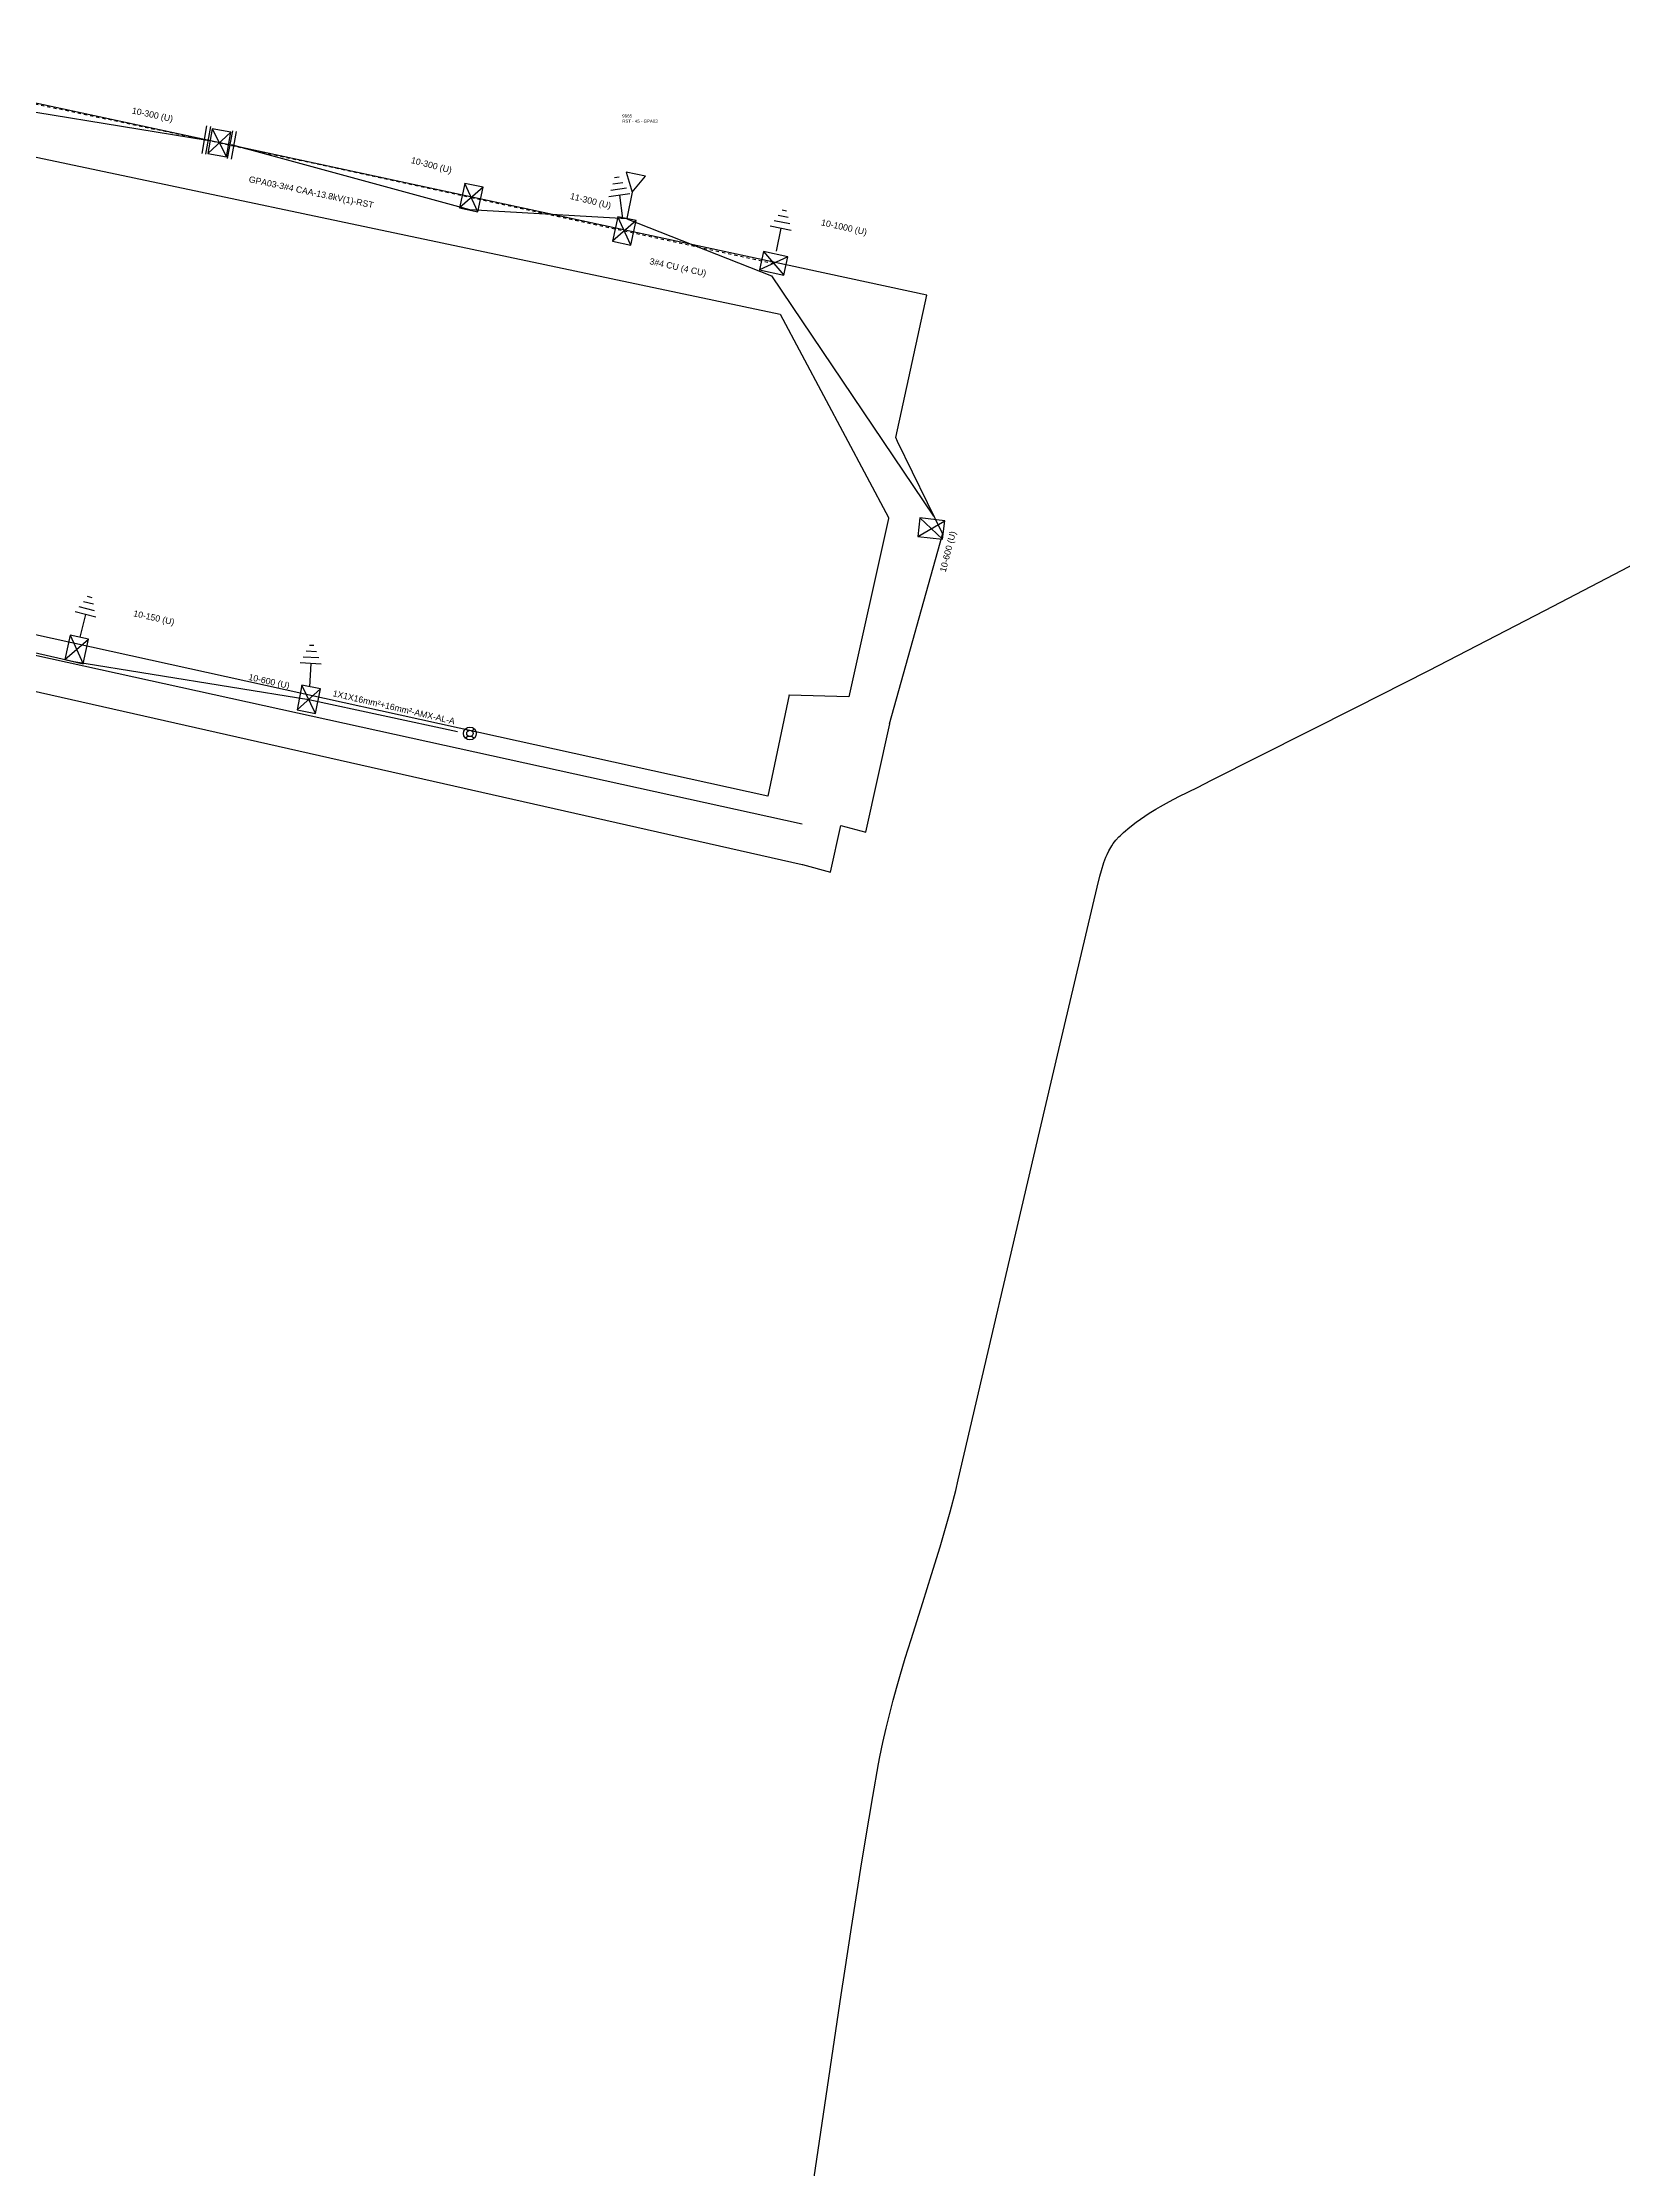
# Model space of a CAD drawing. Header units: millimetres. Extents: x 642261 to 742091, y 6812581 to 6930561.
# Drawn here: x 733118.6 to 733371.2, y 6903155 to 6903494.7 of the extents above; entities that cross this region are included whole.
import ezdxf

# ---------------------------------------------------------------- set-up
doc = ezdxf.new("R2010")
doc.units = ezdxf.units.MM
doc.linetypes.add('DASHED', pattern=[1, 0.5, -0.5])
for name, color, linetype in [('aterramento', 7, 'Continuous'), ('Block', 10, 'Continuous'), ('LimiteAreaMunicipio', 10, 'Continuous'), ('LimiteRegional', 10, 'Continuous'), ('Poste', 10, 'Continuous'), ('SeccionamentoSecundarioAereo', 10, 'Continuous'), ('SegmentoLogradouro', 10, 'Continuous'), ('TrafoDistAereo', 10, 'Continuous'), ('TrechoPrimarioAereo', 10, 'Continuous'), ('TrechoSecundarioAereo', 10, 'Continuous')]:
    doc.layers.add(name, color=color, linetype=linetype)

# ---------------------------------------------------------------- blocks, each defined once
blk = doc.blocks.new('compartilhadora_AUTOCAD_OD_1_FMEBLOCK2')
at = {"layer": 'LimiteAreaMunicipio', "color": 7, "linetype": 'Continuous'}
blk.add_lwpolyline([(3360.48415, 6022.5186), (3370.86615, 6092.6607), (3371.42715, 6096.4196), (3372.49315, 6103.4026), (3374.15315, 6113.8677), (3375.31615, 6120.8356), (3375.91815, 6124.3176), (3376.85315, 6129.5346), (3377.06915, 6130.6776), (3377.53715, 6132.9556), (3378.04915, 6135.2226), (3378.41315, 6136.7275), (3379.18815, 6139.7278), (3379.80515, 6141.9697), (3380.23215, 6143.4597), (3381.11615, 6146.4335), (3382.03015, 6149.4006), (3383.90715, 6155.3226), (3385.31715, 6159.7647), (3386.68915, 6164.2166), (3387.34915, 6166.4487), (3388.29415, 6169.8076), (3389.17215, 6173.1846), (3389.58115, 6174.8797), (3402.60715, 6230.6906), (3405.65415, 6243.6596), (3411.79315, 6269.5906), (3412.21515, 6271.3436), (3412.44725, 6272.2216), (3412.85215, 6273.5197), (3413.17315, 6274.3645), (3413.35315, 6274.7776), (3413.65015, 6275.3846), (3414.10415, 6276.1627), (3414.35815, 6276.5377), (3414.77815, 6277.0797), (3415.24715, 6277.5946), (3415.50215, 6277.8407), (3415.99515, 6278.2877), (3416.99715, 6279.1368), (3418.01815, 6279.9296), (3418.70915, 6280.4296), (3420.11115, 6281.3706), (3421.18025, 6282.0307), (3421.89915, 6282.4527), (3423.35215, 6283.2596), (3424.82215, 6284.0296), (3427.79615, 6285.5136), (3430.04015, 6286.6326), (3437.75915, 6290.5316), (3453.20615, 6298.2946), (3460.91715, 6302.2016), (3464.76615, 6304.1696), (3470.95815, 6307.3576), (3483.32315, 6313.7686), (3495.66615, 6320.2217), (3503.88615, 6324.5426)], dxfattribs=at)
blk = doc.blocks.new('tfd_pod_ce')
at = {"color": 0, "linetype": 'ByBlock', "lineweight": -2}
blk.add_line((6.32, 0), (2, 0), dxfattribs=at)
blk.add_lwpolyline([(6.32, 0), (9.26, -1.59), (9.26, 1.59)], close=True, dxfattribs=at)
blk = doc.blocks.new('atr_aterra')
at = {"color": 0, "linetype": 'ByBlock', "lineweight": -2}
for p, q in [((5.74, 0), (2, 0)), ((5.74, -1.7), (5.74, 1.7)), ((6.7, -1.26), (6.7, 1.26)), ((7.66, -0.81), (7.66, 0.81)), ((8.62, -0.37), (8.62, 0.37))]:
    blk.add_line(p, q, dxfattribs=at)
blk = doc.blocks.new('pod_con_dtt')
at = {"color": 0, "linetype": 'ByBlock', "lineweight": -2}
for p, q in [((-1.5, -2), (1.5, 2)), ((-1.5, 2), (1.5, -2))]:
    blk.add_line(p, q, dxfattribs=at)
blk.add_lwpolyline([(-1.5, -2), (1.5, -2), (1.5, 2), (-1.5, 2)], close=True, dxfattribs=at)
blk = doc.blocks.new('pod_con_orna')
at = {"color": 0}
for p, q in [((-0.32, 0.41), (-0.7, 0.75)), ((0.35, 0.43), (0.71, 0.74)), ((-0.26, -0.42), (-0.68, -0.77)), ((0.3, -0.42), (0.69, -0.76))]:
    blk.add_line(p, q, dxfattribs=at)
for centre, radius in [((0, 0), 1.02), ((0.02, 0.02), 0.521), ((0, 0), 5.933402917362747e-17), ((0, 0), 5.933402917362747e-17)]:
    blk.add_circle(centre, radius, dxfattribs=at)
blk = doc.blocks.new('sto_simples')
at = {"color": 0, "linetype": 'ByBlock', "lineweight": -2}
for p, q in [((2.25, 0.32), (-2.25, 0.32)), ((2.25, -0.32), (-2.25, -0.32))]:
    blk.add_line(p, q, dxfattribs=at)

msp = doc.modelspace()

# ---------------------------------------------------------------- linework, layer by layer
at = {"layer": 'Block', "color": 7, "linetype": 'Continuous', "flags": 128}
for points in [[(733259.92, 6903454.38), (733072.46, 6903494.71)], [(733259.92, 6903454.38), (733072.46, 6903494.71)], [(733073.33, 6903485.71), (733236.47, 6903451.34)], [(733073.33, 6903485.71), (733236.47, 6903451.34)], [(733244.48, 6903362.18), (733246.14, 6903369.62), (733246.14, 6903369.64), (733250.15, 6903368.6), (733250.13, 6903368.57), (733253.97, 6903385.87), (733253.96, 6903385.88), (733262.38, 6903416.12), (733262.43, 6903416.29), (733255.2, 6903431), (733254.94, 6903431.62), (733259.92, 6903454.38)], [(733244.48, 6903362.18), (733246.14, 6903369.62), (733246.14, 6903369.64), (733250.15, 6903368.6), (733250.13, 6903368.57), (733253.97, 6903385.87), (733253.96, 6903385.88), (733262.38, 6903416.12), (733262.43, 6903416.29), (733255.2, 6903431), (733254.94, 6903431.62), (733259.92, 6903454.38)], [(733236.47, 6903451.34), (733253.77, 6903418.86), (733253.76, 6903418.66), (733247.42, 6903390.22)], [(733236.47, 6903451.34), (733253.77, 6903418.86), (733253.76, 6903418.66), (733247.42, 6903390.22)], [(733026.18, 6903411.63), (733240, 6903363.44), (733240.01, 6903363.41), (733244.48, 6903362.18)], [(733026.18, 6903411.63), (733240, 6903363.44), (733240.01, 6903363.41), (733244.48, 6903362.18)], [(733234.48, 6903374.33), (733104.84, 6903402.86)], [(733234.48, 6903374.33), (733104.84, 6903402.86)], [(733247.42, 6903390.22), (733237.88, 6903390.49), (733237.9, 6903390.53), (733234.48, 6903374.33)], [(733247.42, 6903390.22), (733237.88, 6903390.49), (733237.9, 6903390.53), (733234.48, 6903374.33)]]:
    msp.add_lwpolyline(points, dxfattribs=at)
at = {"layer": 'LimiteRegional', "color": 7, "linetype": 'Continuous'}
msp.add_lwpolyline([(733235.827, 6903112.747), (733246.209, 6903182.8891), (733246.77, 6903186.648), (733247.836, 6903193.631), (733249.496, 6903204.0961), (733250.659, 6903211.064), (733251.261, 6903214.546), (733252.196, 6903219.763), (733252.412, 6903220.906), (733252.88, 6903223.184), (733253.392, 6903225.451), (733253.756, 6903226.9559), (733254.531, 6903229.9562), (733255.148, 6903232.1981), (733255.575, 6903233.6881), (733256.459, 6903236.6619), (733257.373, 6903239.629), (733259.25, 6903245.551), (733260.66, 6903249.9931), (733262.032, 6903254.445), (733262.692, 6903256.6771), (733263.637, 6903260.036), (733264.515, 6903263.413), (733264.924, 6903265.1081), (733277.95, 6903320.919), (733280.997, 6903333.888), (733287.136, 6903359.819), (733287.558, 6903361.572), (733287.7901, 6903362.45), (733288.195, 6903363.7481), (733288.516, 6903364.5929), (733288.696, 6903365.006), (733288.993, 6903365.613), (733289.447, 6903366.3911), (733289.701, 6903366.7661), (733290.121, 6903367.3081), (733290.59, 6903367.823), (733290.845, 6903368.0691), (733291.338, 6903368.5161), (733292.34, 6903369.3652), (733293.361, 6903370.158), (733294.052, 6903370.658), (733295.454, 6903371.599), (733296.5231, 6903372.2591), (733297.242, 6903372.6811), (733298.695, 6903373.488), (733300.165, 6903374.258), (733303.139, 6903375.742), (733305.383, 6903376.861), (733313.102, 6903380.76), (733328.549, 6903388.523), (733336.26, 6903392.43), (733340.109, 6903394.398), (733346.301, 6903397.586), (733358.666, 6903403.997), (733371.009, 6903410.4501), (733379.229, 6903414.771)], dxfattribs=at)
at = {"layer": 'SegmentoLogradouro', "color": 36, "linetype": 'Continuous', "flags": 128}
msp.add_lwpolyline([(732765.0038, 6903470.7766), (732874.682, 6903450.2257), (733239.9649, 6903369.8898)], dxfattribs=at)
msp.add_lwpolyline([(732765.0038, 6903470.7766), (732874.682, 6903450.2257), (733239.9649, 6903369.8898)], dxfattribs=at)
at = {"layer": 'TrechoPrimarioAereo', "color": 4, "linetype": 'DASHED', "flags": 128}
for points in [[(733103.67, 6903487.81), (733146.83, 6903478.71)], [(733103.67, 6903487.81), (733146.83, 6903478.71)], [(733146.83, 6903478.71), (733187.11, 6903469.95)], [(733146.83, 6903478.71), (733187.11, 6903469.95)], [(733187.11, 6903469.95), (733211.54, 6903464.62)], [(733187.11, 6903469.95), (733211.54, 6903464.62)], [(733211.54, 6903464.62), (733235.41, 6903459.42)], [(733211.54, 6903464.62), (733235.41, 6903459.42)]]:
    msp.add_lwpolyline(points, dxfattribs=at)
at = {"layer": 'TrechoSecundarioAereo', "color": 5, "linetype": 'Continuous', "flags": 128}
for points in [[(733103.74, 6903485.81), (733144.87, 6903479.12)], [(733103.74, 6903485.81), (733144.87, 6903479.12)], [(733186.86, 6903467.97), (733148.8, 6903478.36)], [(733186.86, 6903467.97), (733148.8, 6903478.36)], [(733211.97, 6903466.57), (733186.86, 6903467.97)], [(733211.97, 6903466.57), (733186.86, 6903467.97)], [(733211.97, 6903466.57), (733235.07, 6903457.45)], [(733211.97, 6903466.57), (733235.07, 6903457.45)], [(733235.07, 6903457.45), (733260.97, 6903419.05)], [(733235.07, 6903457.45), (733260.97, 6903419.05)], [(733099.75, 6903401.27), (733123.59, 6903395.82)], [(733099.75, 6903401.27), (733123.59, 6903395.82)], [(733123.59, 6903395.82), (733161.12, 6903389.79)], [(733123.59, 6903395.82), (733161.12, 6903389.79)], [(733161.12, 6903389.79), (733184.9, 6903384.68)], [(733161.12, 6903389.79), (733184.9, 6903384.68)]]:
    msp.add_lwpolyline(points, dxfattribs=at)

# ---------------------------------------------------------------- block references
at = {"layer": 'aterramento', "color": 7}
for p, rotation in [((733211.54, 6903464.62), 97.8), ((733211.54, 6903464.62), 97.8), ((733235.41, 6903459.42), 78.49999999999999), ((733235.41, 6903459.42), 78.49999999999999), ((733124.03, 6903397.77), 75.8), ((733124.03, 6903397.77), 75.8), ((733161.12, 6903389.79), 86.89999999999999), ((733161.12, 6903389.79), 86.89999999999999)]:
    msp.add_blockref('atr_aterra', p, dxfattribs=dict(at, rotation=rotation))
at = {"layer": 'LimiteAreaMunicipio', "color": 7, "linetype": 'Continuous'}
msp.add_blockref('compartilhadora_AUTOCAD_OD_1_FMEBLOCK2', (729875.3428, 6897090.2284), dxfattribs=at)
at = {"layer": 'Poste', "color": 7}
for p, rotation in [((733146.83, 6903478.71), 349.8), ((733146.83, 6903478.71), 349.8), ((733187.11, 6903469.95), 168.1), ((733187.11, 6903469.95), 168.1), ((733211.54, 6903464.62), 167.9), ((733211.54, 6903464.62), 167.9), ((733235.41, 6903459.42), 257.7), ((733235.41, 6903459.42), 257.7), ((733260.61, 6903417.08), 83.3), ((733260.61, 6903417.08), 83.3), ((733124.03, 6903397.77), 347.3), ((733124.03, 6903397.77), 347.3), ((733161.12, 6903389.79), 169), ((733161.12, 6903389.79), 169)]:
    msp.add_blockref('pod_con_dtt', p, dxfattribs=dict(at, rotation=rotation))
msp.add_blockref('pod_con_orna', (733186.87, 6903384.34), dxfattribs=at)
msp.add_blockref('pod_con_orna', (733186.87, 6903384.34), dxfattribs=at)
at = {"layer": 'SeccionamentoSecundarioAereo', "color": 5, "linetype": 'Continuous'}
for p, rotation in [((733144.77, 6903479.14), 260), ((733144.77, 6903479.14), 260), ((733148.81, 6903478.36), 79.3), ((733148.81, 6903478.36), 79.3)]:
    msp.add_blockref('sto_simples', p, dxfattribs=dict(at, rotation=rotation))
at = {"layer": 'TrafoDistAereo', "color": 1, "rotation": 78.49999999999999}
msp.add_blockref('tfd_pod_ce', (733211.54, 6903464.62), dxfattribs=at)
msp.add_blockref('tfd_pod_ce', (733211.54, 6903464.62), dxfattribs=at)

# ---------------------------------------------------------------- texts
at = {"layer": 'Poste', "color": 7, "char_height": 1, "attachment_point": 7}
for s, insert, width, rotation in [('{\\fArial|b0|i0;10-300 (U)}', (733132.72, 6903483.09), 10, 348.2), ('{\\fArial|b0|i0;10-300 (U)}', (733132.72, 6903483.09), 10, 348.2), ('{\\fArial|b0|i0;10-300 (U)}', (733177.3, 6903475.19), 10, 345.5), ('{\\fArial|b0|i0;10-300 (U)}', (733177.3, 6903475.19), 10, 345.5), ('{\\fArial|b0|i0;11-300 (U)}', (733202.74, 6903469.45), 10, 346.2), ('{\\fArial|b0|i0;11-300 (U)}', (733202.74, 6903469.45), 10, 346.2), ('{\\fArial|b0|i0;10-1000 (U)}', (733242.8662, 6903465.2311), 11, 347.7), ('{\\fArial|b0|i0;10-1000 (U)}', (733242.8662, 6903465.2311), 11, 347.7), ('{\\fArial|b0|i0;10-600 (U)}', (733263.2, 6903409.97), 10, 75.7), ('{\\fArial|b0|i0;10-600 (U)}', (733263.2, 6903409.97), 10, 75.7), ('{\\fArial|b0|i0;10-150 (U)}', (733132.9464, 6903402.7863), 10, 347.6), ('{\\fArial|b0|i0;10-150 (U)}', (733132.9464, 6903402.7863), 10, 347.6), ('{\\fArial|b0|i0;10-600 (U)}', (733151.35, 6903392.62), 10, 347.6), ('{\\fArial|b0|i0;10-600 (U)}', (733151.35, 6903392.62), 10, 347.6)]:
    msp.add_mtext(s, dxfattribs=dict(at, insert=insert, width=width, rotation=rotation))
at = {"layer": 'TrafoDistAereo', "color": 1, "insert": (733211.22, 6903481.89), "char_height": 0.5, "width": 11, "attachment_point": 7}
msp.add_mtext('{\\fArial|b0|i0;9665\\PRST - 45 - GPA03}', dxfattribs=at)
msp.add_mtext('{\\fArial|b0|i0;9665\\PRST - 45 - GPA03}', dxfattribs=at)
at = {"layer": 'TrechoPrimarioAereo', "color": 4, "linetype": 'DASHED', "insert": (733151.4, 6903472.13), "char_height": 1, "width": 27, "attachment_point": 7, "rotation": 348.1}
msp.add_mtext('{\\fArial|b0|i0;GPA03-3#4 CAA-13.8kV(1)-RST}', dxfattribs=at)
msp.add_mtext('{\\fArial|b0|i0;GPA03-3#4 CAA-13.8kV(1)-RST}', dxfattribs=at)
at = {"layer": 'TrechoSecundarioAereo', "color": 5, "linetype": 'Continuous', "char_height": 1, "attachment_point": 7}
for s, insert, width, rotation in [('{\\fArial|b0|i0;3#4 CU (4 CU)  }', (733215.4415, 6903459.037), 15, 347.6), ('{\\fArial|b0|i0;3#4 CU (4 CU)  }', (733215.4415, 6903459.037), 15, 347.6), ('{\\fArial|b0|i0;1X1X16mm²+16mm²-AMX-AL-A  }', (733164.8778, 6903390.2985), 26, 346.9), ('{\\fArial|b0|i0;1X1X16mm²+16mm²-AMX-AL-A  }', (733164.8778, 6903390.2985), 26, 346.9)]:
    msp.add_mtext(s, dxfattribs=dict(at, insert=insert, width=width, rotation=rotation))

doc.saveas('drawing.dxf')
